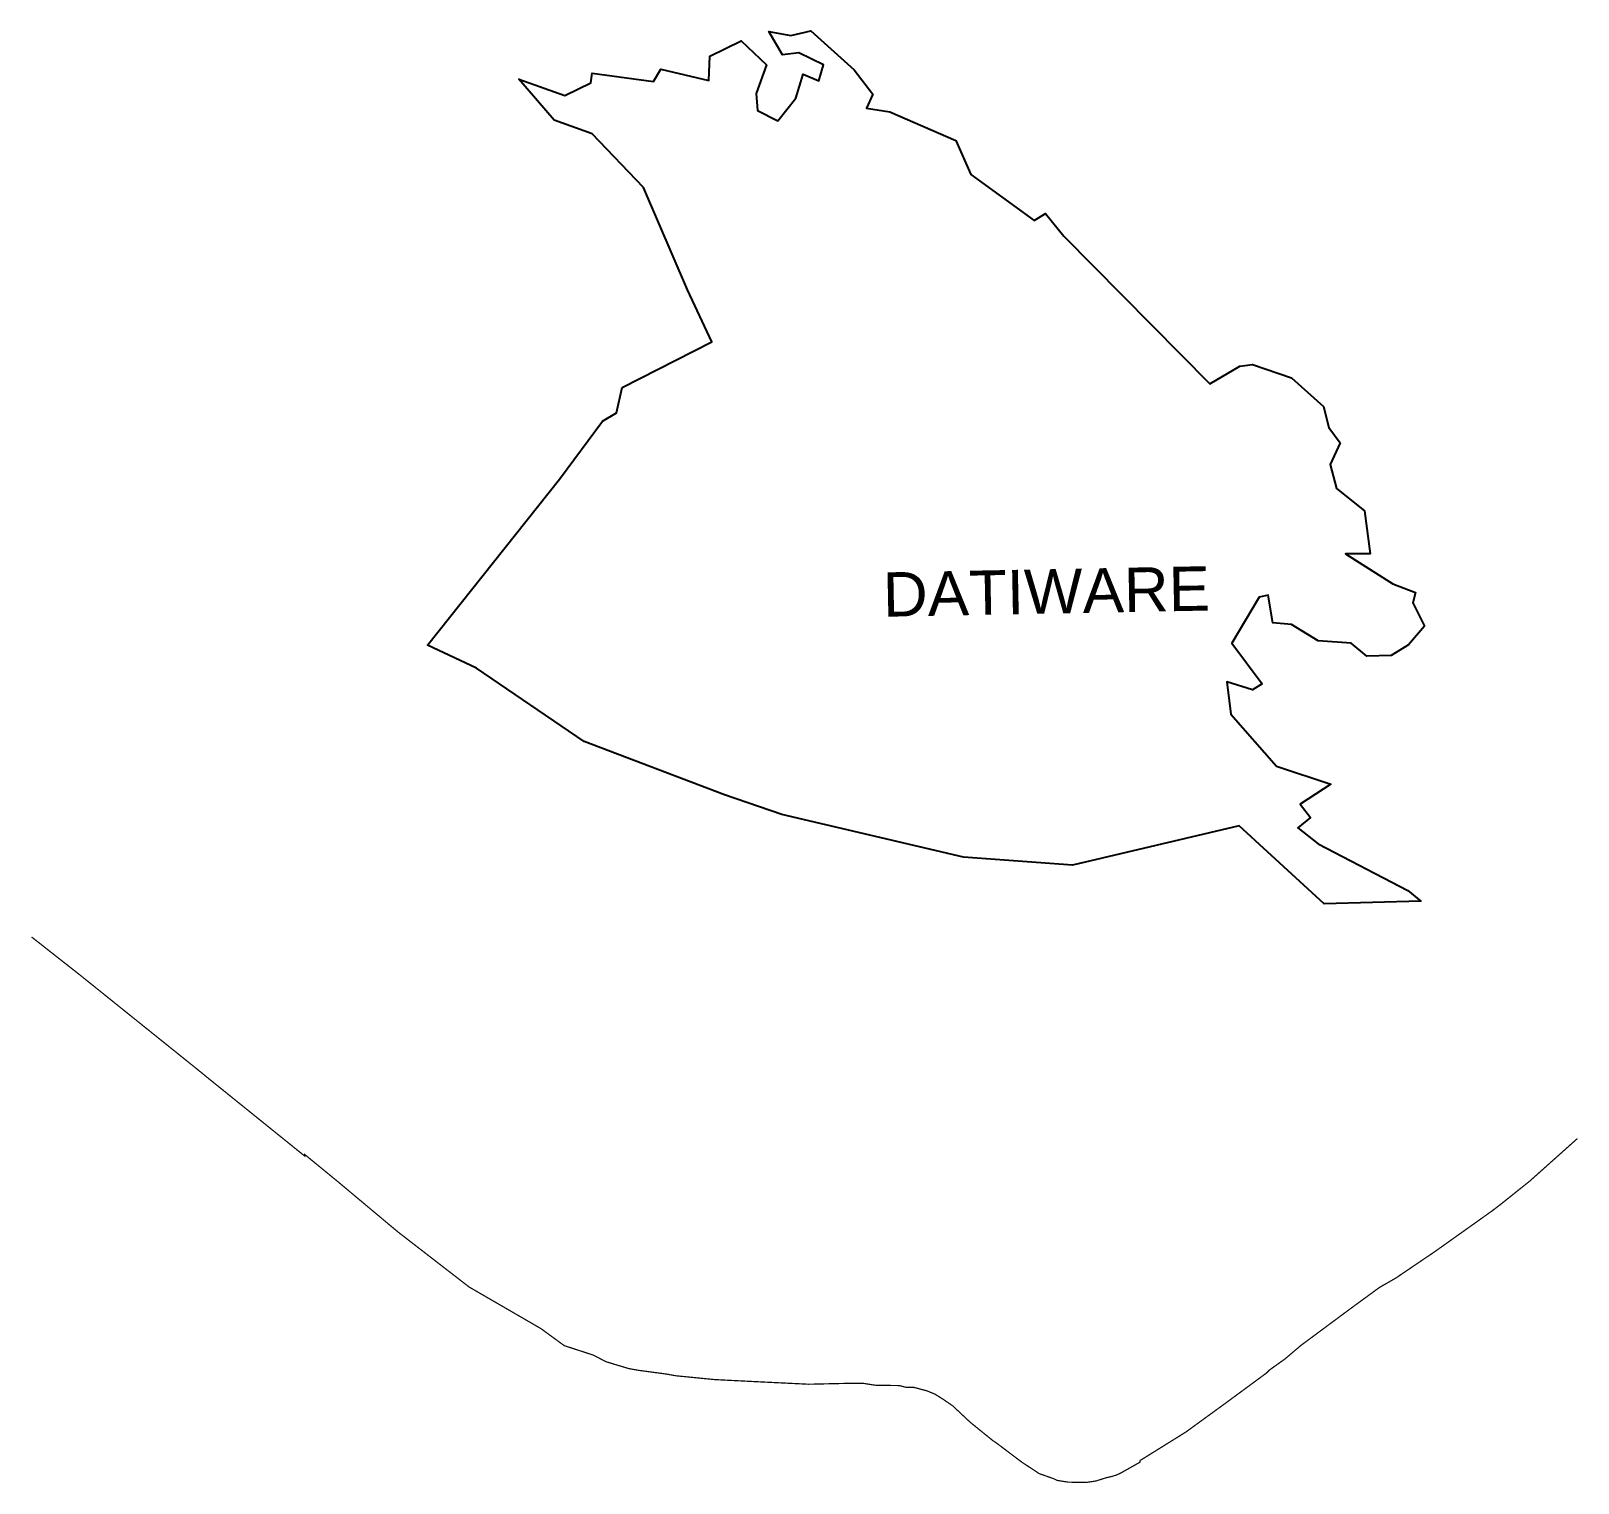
# Model space of a CAD drawing. Header units: metres. Extents: x 262550 to 266341, y 2157390 to 2160949.
import ezdxf

# ---------------------------------------------------------------- set-up
doc = ezdxf.new("R2010")
doc.units = ezdxf.units.M
for name, color, linetype in [('LOW TIDE LINE', 5, 'Continuous'), ('village', 3, 'Continuous'), ('VILLAGE NAME', 250, 'Continuous')]:
    doc.layers.add(name, color=color, linetype=linetype)
doc.styles.get("Standard").update_dxf_attribs({"font": 'simplex.shx'})

msp = doc.modelspace()

# ---------------------------------------------------------------- linework, layer by layer
at = {"layer": 'LOW TIDE LINE', "lineweight": 18, "const_width": 3}
msp.add_lwpolyline([(266339.4, 2158234.4), (266222.8, 2158130.2), (266150.5, 2158072.4), (266130.5, 2158057.1), (265990.2, 2157957.3), (265894.1, 2157892.2), (265854.2, 2157869.3), (265786, 2157819.4), (265661.7, 2157727.2), (265623.1, 2157694.4), (265585, 2157667.2), (265577, 2157659.3), (265476.5, 2157585.3), (265380, 2157515.1), (265267.7, 2157445.2), (265267.6, 2157441.2), (265219.5, 2157414.1), (265211.5, 2157410.3), (265199.5, 2157406.5), (265183.5, 2157402.7), (265159.6, 2157395.1), (265135.7, 2157391.5), (265091.9, 2157392.2), (265064.2, 2157396.6), (265056.3, 2157400.6), (265020.7, 2157413.1), (264977.4, 2157441.6), (264918.4, 2157486.2), (264906.6, 2157494.3), (264851.6, 2157538.9), (264808.5, 2157579.3), (264784.9, 2157595.5), (264765.2, 2157607.8), (264745.4, 2157616), (264713.7, 2157624.4), (264693.8, 2157624.7), (264678, 2157628.9), (264618.4, 2157629.8), (264590.6, 2157634.2), (264562.8, 2157634.6), (264455.4, 2157632.2), (264336.2, 2157638), (264225, 2157643.6), (264129.7, 2157653), (264105.9, 2157657.3), (264038.5, 2157666.3), (264014.7, 2157670.6), (263959.3, 2157687.3), (263927.7, 2157703.7), (263856.8, 2157726.7), (263799.6, 2157768.5), (263623.7, 2157870.4), (263449.2, 2158005.4), (263299.7, 2158130.5), (263220.9, 2158195.1), (263220.9, 2158191.2), (262980.7, 2158385), (262961, 2158401.2), (262669.6, 2158635.4), (262551.4, 2158728.3)], dxfattribs=at)
at = {"layer": 'village', "color": 3}
msp.add_polyline3d([(265964.3, 2159489.9, 0), (265925.1, 2159443.9, 0), (265882.8, 2159418.1, 0), (265823, 2159416.5, 0), (265785.2, 2159448.6, 0), (265703.9, 2159454, 0), (265638.6, 2159493.6, 0), (265592.7, 2159498.3, 0), (265581.3, 2159566.1, 0), (265559.5, 2159561.3, 0), (265492.7, 2159448.2, 0), (265567, 2159348.5, 0), (265543.1, 2159334.2, 0), (265480.2, 2159353.6, 0), (265490.4, 2159274.2, 0), (265602.2, 2159146.8, 0), (265735.1, 2159102.4, 0), (265659.9, 2159054, 0), (265685.3, 2159021.1, 0), (265654.4, 2158996.1, 0), (265704.5, 2158956.8, 0), (265923.5, 2158842.2, 0), (265955.3, 2158816.3, 0), (265719, 2158809.1, 0), (265510.6, 2159000.7, 0), (265101.9, 2158904, 0), (264835.2, 2158924.1, 0), (264389.8, 2159028.4, 0), (264249.2, 2159076.7, 0), (263905.9, 2159207.6, 0), (263641.4, 2159387.3, 0), (263521.9, 2159443.5, 0), (263845.3, 2159850.2, 0), (263950.7, 2159992.2, 0), (263984.9, 2160012.8, 0), (263998.5, 2160074.6, 0), (264218, 2160187, 0), (264159, 2160314, 0), (264051.3, 2160565.1, 0), (263925.3, 2160696.7, 0), (263832, 2160729.7, 0), (263745.6, 2160830, 0), (263857.9, 2160790.6, 0), (263921.5, 2160821, 0), (263924.8, 2160845, 0), (264075.2, 2160824.3, 0), (264093.6, 2160855.2, 0), (264210.8, 2160826.7, 0), (264213.5, 2160886.7, 0), (264290.1, 2160924.1, 0), (264352.1, 2160865.8, 0), (264326.9, 2160795.5, 0), (264330.3, 2160753.7, 0), (264380.4, 2160728.2, 0), (264424.4, 2160783.9, 0), (264442.1, 2160842.8, 0), (264480.7, 2160826.1, 0), (264491.9, 2160865.3, 0), (264431.9, 2160895.1, 0), (264391.2, 2160890.3, 0), (264357.9, 2160946.8, 0), (264411.9, 2160937, 0), (264461.1, 2160948.5, 0), (264567.5, 2160853.1, 0), (264613.1, 2160793.9, 0), (264597.7, 2160759.3, 0), (264654.9, 2160750.5, 0), (264815.9, 2160679.9, 0), (264853.4, 2160596.5, 0), (265007.9, 2160484.4, 0), (265035.6, 2160501.4, 0), (265080.8, 2160445.4, 0), (265438.5, 2160083.9, 0), (265512.4, 2160126.9, 0), (265543.5, 2160131.5, 0), (265638.6, 2160098.6, 0), (265717.3, 2160028.4, 0), (265730.2, 2159976.4, 0), (265758.2, 2159939.4, 0), (265733.2, 2159886.4, 0), (265749.4, 2159827.5, 0), (265817.3, 2159772.3, 0), (265831.2, 2159667, 0), (265771.2, 2159667.1, 0), (265887, 2159593.8, 0), (265942.4, 2159572.4, 0), (265935.9, 2159547.3, 0)], close=True, dxfattribs=at)

# ---------------------------------------------------------------- texts
at = {"layer": 'VILLAGE NAME', "insert": (264636.4, 2159621.6), "char_height": 108.748, "attachment_point": 1, "rotation": 1.1028}
msp.add_mtext_dynamic_manual_height_columns('{\\fArial|b0|i0|c0|p34;DATIWARE}', width=726.929, gutter_width=543.7, heights=[0], dxfattribs=at)

doc.saveas('drawing.dxf')
